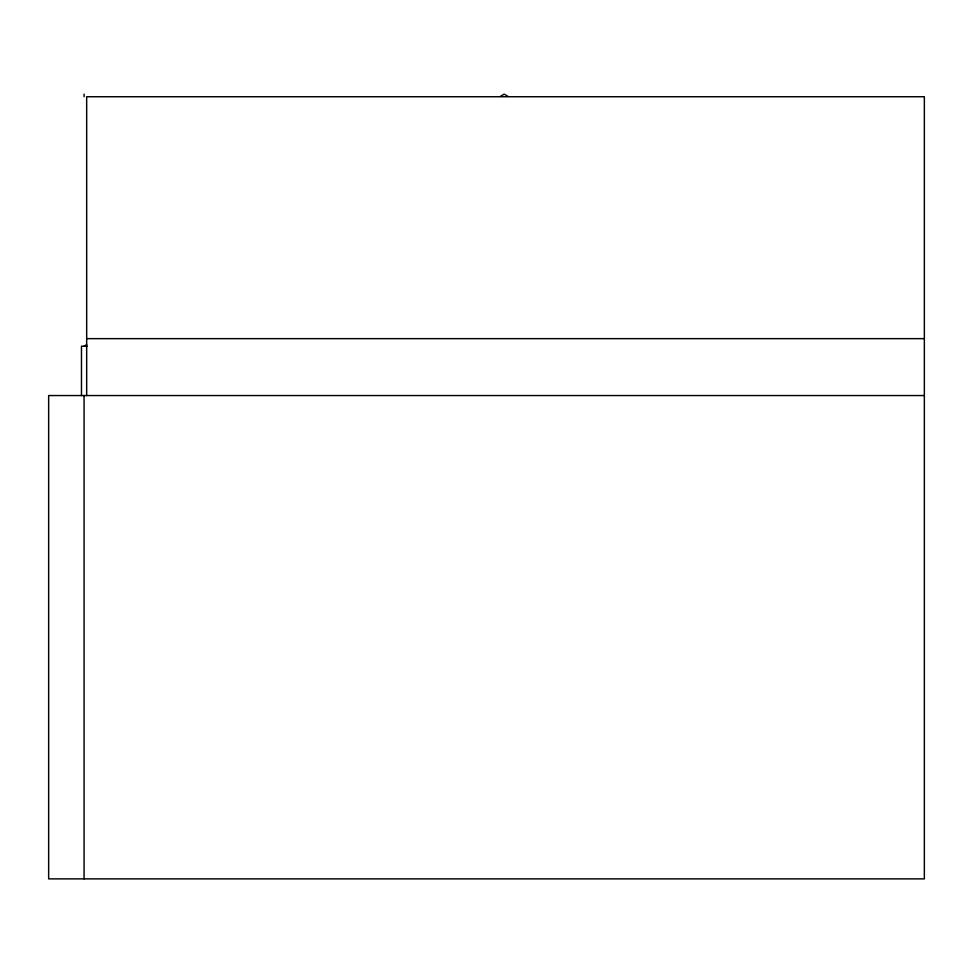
<?xml version="1.0" encoding="UTF-8"?>
<svg xmlns="http://www.w3.org/2000/svg" width="973" height="973" viewBox="0 0 973 973"><rect width="100%" height="100%" fill="white"/><g stroke="black" fill="none" stroke-linecap="round" stroke-linejoin="round"><path stroke-width="1.46" d="M84.079 346.206L86.682 344.649M500.317 96.461L504.209 94.126L508.113 96.461M86.67 338.64L924.35 338.64M87.12 346.206L81.477 346.206L81.477 395.549M924.35 395.549L48.65 395.549L48.65 878.874L924.35 878.874L924.35 96.728L86.67 96.728L86.67 395.549M84.079 94.126L84.079 96.728M84.079 395.549L84.079 878.874"/></g></svg>
